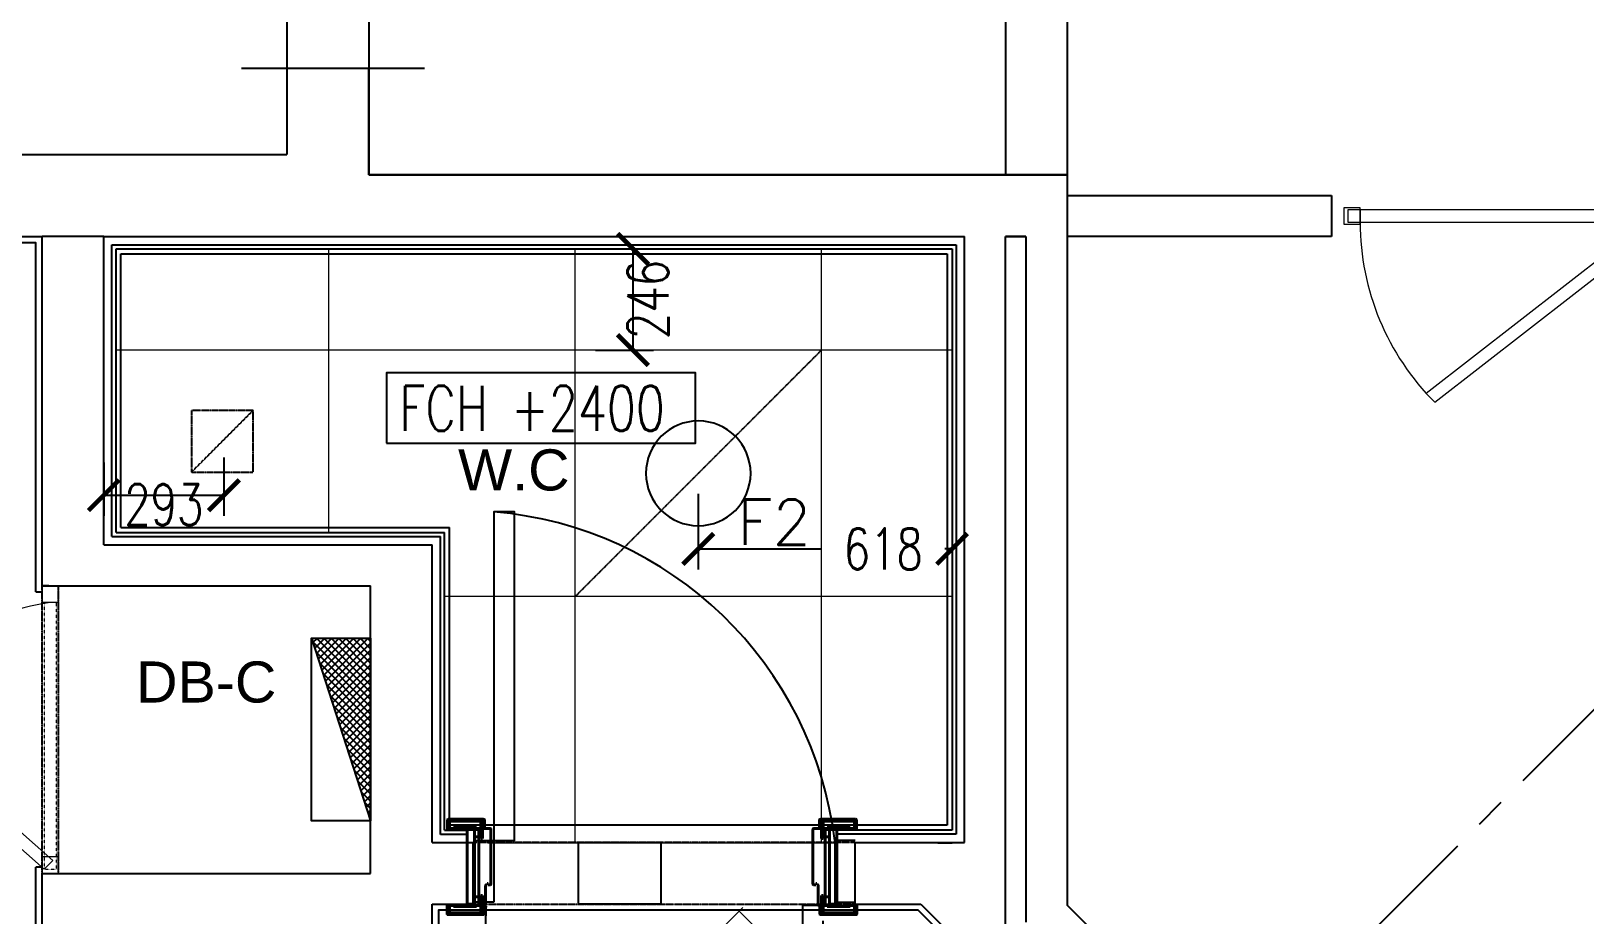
# Model space of a CAD drawing. Header units: millimetres. Extents: x 186805 to 449048, y 2167 to 51540.
# Drawn here: x 428805 to 432589, y 18431 to 20583 of the extents above; entities that cross this region are included whole.
import ezdxf
from ezdxf.enums import TextEntityAlignment as Align

# ---------------------------------------------------------------- set-up
doc = ezdxf.new("R2010")
doc.units = ezdxf.units.MM
for name, pattern in [('BA$0$DASHED', [0.75, 0.5, -0.25]), ('BC$0$DASHED', [0.75, 0.5, -0.25]), ('BC$0$XR-BAS2-BLOCK-B$1$CENTER', [2, 1.25, -0.25, 0.25, -0.25]), ('CENTER', [2, 1.25, -0.25, 0.25, -0.25]), ('DASHED', [0.75, 0.5, -0.25]), ('HIDDEN2', [0.1875, 0.125, -0.0625]), ('TYPICAL.FLR HVAC DUCTING_xref(NID-R5-MO)$0$TYPICAL FLR.-HVAC_xref$0$HIDDEN', [0.375, 0.25, -0.125])]:
    doc.linetypes.add(name, pattern=pattern)
doc.layers.get('0').update_dxf_attribs({"linetype": 'CONTINUOUS'})
doc.layers.get('Defpoints').update_dxf_attribs({"linetype": 'CONTINUOUS'})
for name, color, linetype, lineweight in [('0-60x60-C', 3, 'CONTINUOUS', 13), ('1', 130, 'CONTINUOUS', 40), ('A-Door shower', 3, 'CONTINUOUS', 9), ('BA$0$0-door shower', 4, 'CONTINUOUS', 5), ('wall', 4, 'CONTINUOUS', 25)]:
    doc.layers.add(name, color=color, linetype=linetype, lineweight=lineweight)
for name, color, linetype in [('0TG-grid', 9, 'CENTER'), ('0TG-text', 4, 'CONTINUOUS'), ('A-ABOVE DOOR', 1, 'HIDDEN2'), ('a-door', 4, 'CONTINUOUS'), ('a-hatch shaft', 7, 'CONTINUOUS'), ('a-wall', 140, 'CONTINUOUS'), ('BC-TILES', 2, 'CONTINUOUS'), ('Carcass', 77, 'DASHED'), ('dimension', 7, 'CONTINUOUS'), ('DOOR', 3, 'CONTINUOUS'), ('E-ARMATUR', 2, 'CONTINUOUS'), ('E-POWER', 5, 'CONTINUOUS'), ('MEP', 16, 'CONTINUOUS'), ('SHADOW LINE', 151, 'CONTINUOUS'), ('TEXT', 3, 'CONTINUOUS')]:
    doc.layers.add(name, color=color, linetype=linetype)
doc.layers.add('D-ACC-150MM THICK', color=97, linetype='CONTINUOUS', true_color=0x309d2a)
doc.styles.add('BW.B$0$SAS', font='sanss___.ttf')
doc.styles.add('ROMANS_075', font='romans.shx', dxfattribs={"width": 0.75})
doc.dimstyles.new('ARCH_1-50B$0', dxfattribs={"dimscale": 1000, "dimtxt": 0.11, "dimasz": 0.075, "dimexe": 0.05, "dimexo": 0.05, "dimgap": 0.055, "dimtad": 0, "dimdec": 0, "dimrnd": 1, "dimzin": 12, "dimdsep": 46, "dimtxsty": 'ROMANS_075', "dimblk1": 'ARCHTICK', "dimblk2": 'ARCHTICK', "dimsah": 1, "dimcen": 0.07, "dimclrd": 9, "dimclre": 9, "dimadec": 0, "dimazin": 0, "dimtfac": 1, "dimtdec": 0, "dimtofl": 0, "dimtmove": 0, "dimatfit": 3, "dimldrblk": 'ARCHTICK', "dimfxl": 0.05, "dimtolj": 1, "dimtzin": 12, "dimarcsym": 0})

# ---------------------------------------------------------------- blocks, each defined once
blk = doc.blocks.new('A$C7C4A1575')
at = {"layer": 'A-ABOVE DOOR', "color": 8}
for p, q in [((19140.84160731011, 33074.9982379475), (18210.84160731011, 33074.99823794802)), ((20150.84160731011, 32999.99823794302), (20150.84160730965, 32299.99823794296)), ((20190.84160731011, 32999.99823794302), (20190.84160731011, 32299.99823794296)), ((20190.84160731011, 32999.99823794302), (20190.84160730965, 32299.9982379429)), ((18210.84160731011, 32924.99823794767), (19140.84160730988, 32924.99823794791))]:
    blk.add_line(p, q, dxfattribs=at)
at = {"layer": 'a-door', "color": 8}
for points in [[(18210.84160730778, 32919.99823794744), (18260.84160730778, 32919.99823794732), (18260.84160730778, 33069.99823794721), (18210.84160730732, 33069.99823794767)], [(19140.84160730778, 32919.99823794767), (19040.84160730732, 32919.99823794732), (19040.84160730755, 32119.99823794756), (19090.84160730755, 32119.99823794779), (19090.84160730825, 33069.99823794779)], [(19090.84160730825, 33069.99823794779), (19140.84160730825, 33069.99823794709)]]:
    blk.add_lwpolyline(points, dxfattribs=at)
blk.add_arc((19166.96248422633, 33029.53614774617), 912.7176985629419, 186.8928478280537, 265.2159611752248, dxfattribs=at)
at = {"layer": 'A-Door shower', "color": 8}
for points in [[(16820.72873618477, 31832.19082714789), (16799.51553274924, 31853.40403058336), (16235.10932841478, 31414.99782624809), (16256.32253185031, 31393.78462281256)], [(16981.10932841362, 31384.99782624774), (16981.10932841338, 31414.99782624768), (16235.10932841478, 31414.99782624809), (16235.10932841501, 31384.99782624803)], [(17011.10932841199, 31384.99782624745), (17011.10932841199, 31414.99782624751), (16265.10932841338, 31414.99782624722), (16265.10932841362, 31384.99782624762)], [(17021.10932841338, 31379.99782624792), (17021.10932841338, 31419.99782624792), (16981.10932841338, 31419.99782624792), (16981.10932841338, 31379.99782624792)]]:
    blk.add_lwpolyline(points, close=True, dxfattribs=at)
blk.add_arc((16361.10932841315, 31414.99782624832), 620.1814250684162, 358.6140821488114, 43.61408214651181, dxfattribs=at)
at = {"layer": 'a-wall', "color": 8}
for p, q in [((16195.68829360651, 34577.13206698702), (17695.1092653973, 33077.71109519588)), ((18051.37551323744, 33074.99823794837), (16761.37371855509, 34365.00003263101)), ((20190.84160731011, 33454.99823794342), (20190.84160731011, 32999.99823794302)), ((19240.84160731011, 33149.99823794529), (19240.84160730988, 33074.99823794535)), ((17795.10926539987, 31449.99823794278), (17795.10926539521, 33119.1324514343)), ((17845.10926539614, 33139.84312955817), (17845.10926539544, 31449.9982379429)), ((17695.10926539707, 31449.99823795093), (17695.1092653973, 33077.71109519588)), ((18210.84160731011, 33074.99823794802), (18051.37551323744, 33074.99823794837)), ((18210.84160731011, 33074.99823794802), (18210.84160731011, 32924.9982379482)), ((19240.84160730988, 33074.99823794535), (19140.84160731034, 33074.99823794593)), ((19140.84160731011, 33074.9982379475), (19140.84160731011, 32924.99823794744)), ((19390.84160730988, 32999.99823794517), (19390.84160730988, 32299.99823794517)), ((20190.84160731011, 32999.99823794302), (19390.84160730988, 32999.99823794517)), ((17945.10926539661, 32924.99823794849), (17945.10926539637, 31449.99823794866)), ((18210.84160731011, 32924.9982379482), (17945.10926539661, 32924.99823794849)), ((19240.84160730988, 32924.99823794552), (19140.84160731011, 32924.99823794581)), ((19240.84160730988, 32924.99823794552), (19240.84160731011, 32199.99823794535)), ((20190.84160731011, 32299.99823794296), (19390.84160730988, 32299.99823794517)), ((20190.84160731011, 32299.99823794296), (20190.84160730988, 31449.99823794348)), ((20040.84160730988, 32199.99823794331), (19240.84160731011, 32199.99823794535)), ((20040.84160730988, 32199.99823794331), (20040.84160730988, 31449.99823794337)), ((17051.10926541221, 31349.99823793784), (17051.10926539754, 31449.99823794511)), ((17051.10926539754, 31449.99823794511), (17695.10926539684, 31449.99823795058)), ((17845.10926539544, 31449.9982379429), (17795.10926539987, 31449.99823794278)), ((20040.84160730988, 31449.99823794337), (17945.10926539637, 31449.99823794866)), ((20412.60926539684, 31449.99823794337), (20190.84160730988, 31449.99823794348)), ((17695.10926539707, 31349.99823793603), (17051.10926541221, 31349.99823793784)), ((17695.10926539707, 30399.99823794313), (17695.10926539707, 31349.99823793603)), ((17844.14131573658, 31299.9982379489), (17844.14131573658, 30399.99823794395)), ((19395.10926539707, 31299.99823794494), (17844.14131573658, 31299.9982379489)), ((19395.10926539707, 30399.99823794325), (19395.10926539707, 31299.99823794494)), ((20412.60926539707, 31249.99823794348), (19595.10926539684, 31249.99823794325)), ((19595.10926539661, 29889.99823794342), (19595.10926539684, 31249.99823794325))]:
    blk.add_line(p, q, dxfattribs=at)
blk = doc.blocks.new('A$C32DD6ECA')
at = {"layer": '0-60x60-C', "color": 16, "xscale": 0.0418312498368323, "yscale": 0.0418312498368323, "zscale": 0.0418312498368323, "rotation": 180}
blk.add_blockref('A$C7C4A1575', (4397.082428284921, 2202.635936537234), dxfattribs=at)
blk = doc.blocks.new('_ArchTick')
at = {"color": 0, "linetype": 'ByBlock', "const_width": 0.15}
blk.add_lwpolyline([(-0.5, -0.5), (0.5, 0.5)], dxfattribs=at)
blk = doc.blocks.new('*D140')
at = {"layer": 'Defpoints', "color": 0, "transparency": 16777216}
for p in [(-571499.7485076353, -202844.0910536112), (-571358.7477801434, -202844.0910536112), (-571499.7485076353, -203090.3573014632)]:
    blk.add_point(p, dxfattribs=at)
at = {"layer": 'dimension', "color": 9, "lineweight": -2, "transparency": 16777216}
for p, q in [((-571449.7485076353, -202844.0910536112), (-571308.7477801434, -202844.0910536112)), ((-571358.7477801434, -203090.3573014632), (-571358.7477801434, -202844.0910536112)), ((-571449.7485076353, -203090.3573014632), (-571308.7477801434, -203090.3573014632))]:
    blk.add_line(p, q, dxfattribs=at)
at = {"layer": 'dimension', "color": 9, "lineweight": -2, "transparency": 16777216, "xscale": 75, "yscale": 75, "zscale": 75}
for p, rotation in [((-571358.7477801434, -202844.0910536112), 90), ((-571358.7477801434, -203090.3573014632), 270)]:
    blk.add_blockref('_ArchTick', p, dxfattribs=dict(at, rotation=rotation))
at = {"layer": 'dimension', "color": 0, "transparency": 16777216, "insert": (-571322.391177297, -202967.2241775372), "char_height": 100, "attachment_point": 5, "rotation": 90, "style": 'ROMANS_075'}
blk.add_mtext('\\A1;246', dxfattribs=at)
blk = doc.blocks.new('*D161')
at = {"layer": 'Defpoints', "color": 0, "transparency": 16777216}
for p in [(-571199.7485076351, -203390.357301463), (-570581.8823365023, -203478.2474199795), (-570581.8823365023, -203574.2474199795)]:
    blk.add_point(p, dxfattribs=at)
at = {"layer": 'dimension', "color": 9, "lineweight": -2, "transparency": 16777216}
for p, q in [((-571199.7485076351, -203440.357301463), (-571199.7485076351, -203624.2474199795)), ((-570581.8823365023, -203528.2474199795), (-570581.8823365023, -203624.2474199795)), ((-571199.7485076351, -203574.2474199795), (-570898.9744865466, -203574.2474199795)), ((-570581.8823365023, -203574.2474199795), (-570599.6887722609, -203574.2474199795))]:
    blk.add_line(p, q, dxfattribs=at)
at = {"layer": 'dimension', "color": 9, "lineweight": -2, "transparency": 16777216, "xscale": 75, "yscale": 75, "zscale": 75, "rotation": 180}
blk.add_blockref('_ArchTick', (-571199.7485076351, -203574.2474199795), dxfattribs=at)
at = {"layer": 'dimension', "color": 9, "lineweight": -2, "transparency": 16777216, "xscale": 75, "yscale": 75, "zscale": 75}
blk.add_blockref('_ArchTick', (-570581.8823365023, -203574.2474199795), dxfattribs=at)
at = {"layer": 'dimension', "color": 0, "transparency": 16777216, "insert": (-570749.3316294038, -203574.2474199795), "char_height": 100, "attachment_point": 5, "style": 'ROMANS_075'}
blk.add_mtext('\\A1;618', dxfattribs=at)
blk = doc.blocks.new('f44')
at = {"layer": 'E-ARMATUR', "color": 16}
blk.add_circle((0, 0), 127.5, dxfattribs=at)
blk = doc.blocks.new('PANO')
at = {"layer": 'E-POWER'}
h = blk.add_hatch(dxfattribs=at)
h.set_pattern_fill('ANSI37', color=256, scale=100, angle=90.00000000000668, style=0)
h.set_pattern_definition([(315.0000000000067, (172775.66225423, 383044.5587587694), (8.838834764830812, 8.838834764832871), []), (45.00000000000662, (172775.66225423, 383044.5587587694), (-8.838834764832871, 8.838834764830812), [])])
h.paths.add_polyline_path([(222.5, -143.9999999996217), (222.499999999709, -73.30916626661201), (4.045687424426433, -73.30916626672843)])
h.paths.add_polyline_path([(222.499999999709, -73.3091662664956), (222.4999999994761, -2.91038e-11), (-222.4999999949941, -2.91038e-11), (4.045687424018979, -73.30916626667022)])
blk.add_line((222.5, -143.9999999996217), (-222.5000000004075, 1.717126e-09), dxfattribs=at)
blk.add_lwpolyline([(-222.5000000003492, -2.91038e-11), (-222.5, -143.9999999996799), (222.5, -143.9999999996217), (222.4999999994761, 2.91038e-11)], close=True, dxfattribs=at)
blk = doc.blocks.new('*D118')
at = {"layer": 'Defpoints', "color": 0, "transparency": 16777216}
for p in [(-572647.6146785979, -203314.091053613), (-572354.9315931195, -203301.5910536126), (-572354.9315931195, -203443.6328227139)]:
    blk.add_point(p, dxfattribs=at)
at = {"layer": 'dimension', "color": 9, "lineweight": -2, "transparency": 16777216}
for p, q in [((-572647.6146785979, -203364.091053613), (-572647.6146785979, -203493.6328227139)), ((-572354.9315931195, -203351.5910536126), (-572354.9315931195, -203493.6328227139)), ((-572647.6146785979, -203443.6328227139), (-572354.9315931195, -203443.6328227139))]:
    blk.add_line(p, q, dxfattribs=at)
at = {"layer": 'dimension', "color": 9, "lineweight": -2, "transparency": 16777216, "xscale": 75, "yscale": 75, "zscale": 75, "rotation": 180}
blk.add_blockref('_ArchTick', (-572647.6146785979, -203443.6328227139), dxfattribs=at)
at = {"layer": 'dimension', "color": 9, "lineweight": -2, "transparency": 16777216, "xscale": 75, "yscale": 75, "zscale": 75}
blk.add_blockref('_ArchTick', (-572354.9315931195, -203443.6328227139), dxfattribs=at)
at = {"layer": 'dimension', "color": 0, "transparency": 16777216, "insert": (-572501.2731358589, -203466.4126618338), "char_height": 100, "attachment_point": 5, "style": 'ROMANS_075'}
blk.add_mtext('\\A1;293', dxfattribs=at)
blk = doc.blocks.new('A$C35C014DB')
at = {"color": 9}
for p, q in [((8907.84115076426, 16332.94878259819), (8922.841150952387, 16332.94878259819)), ((8922.841150952503, 15662.94878260532), (8907.841150765656, 15662.94878259793))]:
    blk.add_line(p, q, dxfattribs=at)
for points in [[(8907.84115076519, 16332.94878259819), (8907.841150762397, 17182.94878259802), (7333.573492682423, 17182.94878259741)], [(7749.050764830201, 8512.948782597552), (8983.573492682423, 7278.42605474501), (8983.573492682888, 3762.948782597756), (11357.03917679505, 3762.948782598018), (15053.45694365713, 7459.366549459839), (14222.60647576291, 8290.21701735459), (14434.73851011868, 8502.349051710364), (13326.52618498437, 9610.561376843922), (13114.39415062859, 9398.429342488149), (12772.51719232591, 9740.306300791592), (12984.64922668121, 9952.438335146495), (12157.33429269435, 10779.75326913546), (11945.20225833764, 10567.6212347791), (11605.79100336821, 10907.03248974896), (11817.92303772352, 11119.16452410465), (9594.592592896777, 13342.49496893209), (9382.460558541468, 13130.36293457582), (8907.841150769847, 13604.98234234747), (8907.841150765656, 15662.94878259793)]]:
    blk.add_lwpolyline(points, dxfattribs=at)
blk.add_lwpolyline([(10619.89742561744, 12571.74857743847), (12331.09583608888, 14282.94698791008), (11056.09404140606, 15557.94878259316), (9887.841150769847, 15557.94878259677), (9887.841150769382, 15482.94878259566), (9087.841150769847, 15482.94878259764), (9087.841150769382, 14103.80485228668), (9241.03920230351, 13950.60680075255), (9382.460558541003, 14092.02815699001), (9863.293169748387, 13611.19554578277), (9721.871813509963, 13469.77418954563)], close=True, dxfattribs=at)
at = {"layer": '0-60x60-C', "color": 1}
for p, q in [((9620.707321730326, 16477.94878259726), (9620.707321730326, 17167.94878259706)), ((10220.70732173079, 15721.68253474511), (10220.70732173033, 17167.94878259709)), ((10820.70732173079, 15721.68253474514), (10820.70732173033, 17167.94878259712)), ((11138.57349268615, 16921.68253474511), (9102.841150775435, 16921.68253474514)), ((11138.57349268568, 16321.68253474511), (9902.841150585446, 16321.68253474511)), ((10857.84115077823, 15721.68253474511), (10007.8411507787, 15721.68253474511)), ((11103.57349268522, 15721.68253474511), (11138.57349268568, 15721.68253474511)), ((10629.17808197753, 15565.0198504063), (9136.387398688006, 14072.22916711657)), ((10617.68783706881, 15557.9487825945), (12111.89273392118, 14063.7438857423))]:
    blk.add_line(p, q, dxfattribs=at)
at = {"layer": '0TG-grid', "linetype": 'BC$0$XR-BAS2-BLOCK-B$1$CENTER', "ltscale": 300}
blk.add_line((4468.068429300445, 7812.919940052408), (13602.57008618117, 16947.42159693351), dxfattribs=at)
at = {"layer": '1', "color": 8}
for p, q in [((9997.841150957975, 15779.57726445649), (9911.841150957975, 15779.57726446027)), ((10817.84115095099, 15779.57726445649), (10903.84115095099, 15779.57726446027)), ((9909.841150957975, 15777.57726446045), (9909.841150957043, 15754.57726446045)), ((9909.841150957043, 15754.57726446045), (9985.841150957043, 15754.57726445701)), ((9914.841150957507, 15773.07731022925), (9914.841150957043, 15757.07731022925)), ((9914.841150957043, 15757.07731022925), (9924.841150957043, 15757.07731022878)), ((9990.841150957975, 15775.07731022593), (9916.841150957975, 15775.07731022925)), ((9924.841150957043, 15757.07731022878), (9924.841150957043, 15760.0773102289)), ((9924.841150957043, 15760.0773102289), (9980.841150957043, 15760.07731022634)), ((9957.841150957043, 15754.57726445835), (9975.841150957043, 15754.57726445759)), ((9957.841150950058, 15572.57726445835), (9957.841150957043, 15754.57726445835)), ((9975.841150957043, 15754.57726445759), (9975.841150950524, 15572.57726445753)), ((9980.841150957043, 15760.07731022634), (9980.841150957043, 15757.07731022634)), ((9980.841150957043, 15757.07731022634), (9990.841150957043, 15757.07731022587)), ((9990.841150957043, 15757.07726445684), (9985.841150957043, 15757.07726445713)), ((9985.841150957043, 15757.07726445713), (9985.841150955646, 15722.07723875181)), ((9990.841150957043, 15757.07731022587), (9990.841150957975, 15775.07731022593)), ((9992.841150957975, 15775.07731022575), (9990.841150957975, 15775.07731022593)), ((9990.841150957975, 15775.07731022593), (9990.841150956112, 15735.07731022587)), ((9990.841150956112, 15733.07726445678), (9990.841150957043, 15757.07726445684)), ((9994.841150956112, 15735.07731022575), (9994.841150957975, 15773.07731022575)), ((10013.84115095704, 15757.07726445579), (9994.841150957043, 15757.07726445672)), ((9994.841150957043, 15757.07726445672), (9994.841150956112, 15733.0772644566)), ((9999.841150957043, 15757.07726445649), (9999.841150957975, 15777.57726445649)), ((10015.84115095239, 15622.07721868664), (10015.84115095704, 15755.07726445573)), ((10799.84115095658, 15622.07721868664), (10799.84115095192, 15755.07726445573)), ((10801.84115095192, 15757.07726445579), (10820.84115095192, 15757.07726445672)), ((10815.84115095192, 15757.07726445649), (10815.84115095099, 15777.57726445649)), ((10820.84115095285, 15735.07731022575), (10820.84115095146, 15773.07731022575)), ((10820.84115095192, 15757.07726445672), (10820.84115095332, 15733.0772644566)), ((10822.84115095099, 15775.07731022575), (10824.84115095099, 15775.07731022593)), ((10824.84115095192, 15757.07731022587), (10824.84115095099, 15775.07731022593)), ((10824.84115095099, 15775.07731022593), (10898.84115095099, 15775.07731022925)), ((10824.84115095099, 15775.07731022593), (10824.84115095285, 15735.07731022587)), ((10834.84115095192, 15757.07731022634), (10824.84115095192, 15757.07731022587)), ((10824.84115095332, 15733.07726445678), (10824.84115095192, 15757.07726445684)), ((10824.84115095192, 15757.07726445684), (10829.84115095192, 15757.07726445713)), ((10829.84115095192, 15757.07726445713), (10829.84115095378, 15722.07723875181)), ((10905.84115095192, 15754.57726446045), (10829.84115095239, 15754.57726445701)), ((10890.84115095192, 15760.0773102289), (10834.84115095192, 15760.07731022634)), ((10834.84115095192, 15760.07731022634), (10834.84115095192, 15757.07731022634)), ((10857.84115095192, 15754.57726445835), (10839.84115095192, 15754.57726445759)), ((10839.84115095192, 15754.57726445759), (10839.84115095891, 15572.57726445753)), ((10857.84115095891, 15572.57726445835), (10857.84115095192, 15754.57726445835)), ((10890.84115095192, 15757.07731022878), (10890.84115095192, 15760.0773102289)), ((10900.84115095192, 15757.07731022925), (10890.84115095192, 15757.07731022878)), ((10900.84115095146, 15773.07731022925), (10900.84115095192, 15757.07731022925)), ((10905.84115095099, 15777.57726446045), (10905.84115095192, 15754.57726446045)), ((9975.841150956112, 15736.57726445753), (9985.841150956112, 15736.57726445707)), ((9985.84115095099, 15590.57726445695), (9985.841150956112, 15736.57726445707)), ((9985.84115095518, 15717.07726445707), (9985.841150953784, 15650.07726445713)), ((9990.841150956112, 15735.07731022587), (9994.841150956112, 15735.07731022575)), ((9994.841150956112, 15733.0772644566), (9990.841150956112, 15733.07726445678)), ((10824.84115095285, 15735.07731022587), (10820.84115095285, 15735.07731022575)), ((10820.84115095332, 15733.0772644566), (10824.84115095332, 15733.07726445678)), ((10839.84115095285, 15736.57726445753), (10829.84115095285, 15736.57726445707)), ((10829.84115095798, 15590.57726445695), (10829.84115095285, 15736.57726445707)), ((10829.84115095378, 15717.07726445707), (10829.84115095518, 15650.07726445713)), ((9985.841150953784, 15645.07726445707), (9985.841150953784, 15650.07726445713)), ((9985.841150953784, 15645.07726445707), (9985.841150951923, 15610.07726445707)), ((10829.84115095565, 15645.07726445707), (10829.84115095518, 15650.07726445713)), ((10829.84115095565, 15645.07726445707), (10829.84115095704, 15610.07726445707)), ((9975.84115095099, 15590.57726445753), (9985.84115095099, 15590.57726445695)), ((9985.841150951923, 15605.07726445695), (9985.841150950058, 15570.07721868804)), ((9990.841150950058, 15570.0772186878), (9990.841150951455, 15594.07741868781)), ((9990.841150951455, 15594.07741868781), (9994.841150951455, 15594.07741868758)), ((9990.84115095099, 15592.0772186878), (9994.84115095099, 15592.07721868763)), ((9990.841150949593, 15552.0772186878), (9990.84115095099, 15592.0772186878)), ((9994.841150951455, 15594.07741868758), (9994.841150950058, 15570.07721868757)), ((9994.84115095099, 15592.07721868763), (9994.841150949593, 15554.07721868757)), ((10002.84115095006, 15572.07721868728), (10002.84115095239, 15618.07721868728)), ((10004.84115095239, 15620.07721868716), (10006.62933054275, 15620.07721868699)), ((10006.62933054275, 15621.07721868705), (10006.62933054275, 15623.07721868705)), ((10008.72933054285, 15623.07721868699), (10006.62933054275, 15623.07721868705)), ((10006.62933054275, 15620.07721868699), (10006.62933054275, 15621.07721868705)), ((10008.72933054285, 15622.07721868693), (10008.72933054285, 15623.07721868699)), ((10008.72933054238, 15620.07721868693), (10008.72933054285, 15622.07721868693)), ((10008.72933054238, 15620.07721868693), (10013.84115095239, 15620.07721868664)), ((10806.95297136658, 15620.07721868693), (10801.84115095658, 15620.07721868664)), ((10806.95297136658, 15622.07721868693), (10806.95297136658, 15623.07721868699)), ((10806.95297136658, 15623.07721868699), (10809.05297136668, 15623.07721868705)), ((10806.95297136658, 15620.07721868693), (10806.95297136658, 15622.07721868693)), ((10809.05297136668, 15621.07721868705), (10809.05297136668, 15623.07721868705)), ((10809.05297136668, 15620.07721868699), (10809.05297136668, 15621.07721868705)), ((10810.84115095658, 15620.07721868716), (10809.05297136668, 15620.07721868699)), ((10812.84115095891, 15572.07721868728), (10812.84115095658, 15618.07721868728)), ((10824.84115095798, 15594.07741868781), (10820.84115095798, 15594.07741868758)), ((10820.84115095798, 15594.07741868758), (10820.84115095891, 15570.07721868757)), ((10824.84115095798, 15592.0772186878), (10820.84115095798, 15592.07721868763)), ((10820.84115095798, 15592.07721868763), (10820.84115095984, 15554.07721868757)), ((10824.84115095891, 15570.0772186878), (10824.84115095798, 15594.07741868781)), ((10824.84115095984, 15552.0772186878), (10824.84115095798, 15592.0772186878)), ((10829.84115095751, 15605.07726445695), (10829.84115095891, 15570.07721868804)), ((10839.84115095798, 15590.57726445753), (10829.84115095798, 15590.57726445695)), ((9908.841150949129, 15549.5772644605), (9908.841150950058, 15572.57726446056)), ((9914.841150949593, 15554.07721869118), (9914.841150950058, 15570.07721869124)), ((9914.841150950058, 15570.07721869124), (9924.841150950058, 15570.07721869071)), ((9990.841150949593, 15552.0772186878), (9916.841150949129, 15552.07721869112)), ((9924.841150950058, 15570.07721869071), (9924.841150950058, 15567.07721869077)), ((9924.841150950058, 15567.07721869077), (9980.841150950058, 15567.07721868821)), ((9975.841150950524, 15572.57726445753), (9957.841150950058, 15572.57726445835)), ((9980.841150950058, 15567.07721868821), (9980.841150950058, 15570.07721868821)), ((9980.841150950058, 15570.07721868821), (9990.841150950058, 15570.0772186878)), ((9985.841150950058, 15570.07721868804), (9990.841150950058, 15570.0772186878)), ((9990.841150950058, 15570.0772186878), (9990.841150949593, 15552.0772186878)), ((9992.841150949129, 15552.07721868769), (9990.841150949593, 15552.0772186878)), ((9994.841150950058, 15570.07721868757), (10000.84115095006, 15570.07721868734)), ((9998.841150950058, 15570.07726445655), (9998.841150949129, 15549.5772644566)), ((10820.84115095891, 15570.07721868757), (10814.84115095891, 15570.07721868734)), ((10816.84115095891, 15570.07726445655), (10816.84115095984, 15549.5772644566)), ((10822.84115095984, 15552.07721868769), (10824.84115095984, 15552.0772186878)), ((10829.84115095891, 15570.07721868804), (10824.84115095891, 15570.0772186878)), ((10834.84115095891, 15570.07721868821), (10824.84115095891, 15570.0772186878)), ((10824.84115095891, 15570.0772186878), (10824.84115095984, 15552.0772186878)), ((10824.84115095984, 15552.0772186878), (10898.84115095984, 15552.07721869112)), ((10834.84115095891, 15567.07721868821), (10834.84115095891, 15570.07721868821)), ((10890.84115095891, 15567.07721869077), (10834.84115095891, 15567.07721868821)), ((10839.84115095891, 15572.57726445753), (10857.84115095891, 15572.57726445835)), ((10890.84115095891, 15570.07721869071), (10890.84115095891, 15567.07721869077)), ((10900.84115095891, 15570.07721869124), (10890.84115095891, 15570.07721869071)), ((10900.84115095984, 15554.07721869118), (10900.84115095891, 15570.07721869124)), ((10906.84115095984, 15549.5772644605), (10906.84115095891, 15572.57726446056)), ((9996.841150949129, 15547.57726445672), (9910.841150949129, 15547.57726446033)), ((10818.84115095984, 15547.57726445672), (10904.84115095984, 15547.57726446033))]:
    blk.add_line(p, q, dxfattribs=at)
for centre, radius, start, end in [((9911.841150957975, 15777.57726446047), 2, 90, 179.9999999966649), ((9997.841150957975, 15777.57726445663), 2, 359.9999999966649, 90), ((10817.84115095099, 15777.57726445663), 2, 90, 180.0000000033351), ((10903.84115095099, 15777.57726446047), 2, 3.3350533e-09, 90), ((9916.841150957975, 15773.07731022922), 2, 90, 179.9999999966649), ((9992.841150957975, 15773.07731022587), 1.999999999767169, 359.9999999966649, 90), ((10013.84115095704, 15755.07726445582), 2, 359.9999999966649, 90), ((10801.84115095239, 15755.07726445582), 2, 90, 180.0000000033351), ((10822.84115095099, 15773.07731022587), 1.999999999767169, 90, 180.0000000033351), ((10898.84115095146, 15773.07731022922), 2, 3.3350533e-09, 90), ((10004.84115095239, 15618.07721868725), 2, 90, 179.9999999966649), ((10013.84115095239, 15622.07721868684), 2, 270, 359.9999999966649), ((10801.84115095658, 15622.07721868684), 2, 180.0000000033351, 270), ((10810.84115095704, 15618.07721868725), 2, 3.3350533e-09, 90), ((9916.841150949593, 15554.07721869121), 2, 179.9999999966649, 270), ((9992.841150949129, 15554.07721868775), 2.000000000232831, 270, 359.9999999933299), ((10000.84115095052, 15572.07721868737), 2, 270, 359.9999999966649), ((10814.84115095891, 15572.07721868737), 2, 180.0000000033351, 270), ((10822.84115095984, 15554.07721868775), 2.000000000232831, 180.0000000066701, 270), ((10898.84115095984, 15554.07721869121), 2, 270, 3.3350533e-09), ((9910.841150949129, 15549.57726446042), 2, 179.9999999966649, 270), ((9996.841150949129, 15549.57726445663), 2, 270, 359.9999999966649), ((10818.84115095984, 15549.57726445663), 2, 180.0000000033351, 270), ((10904.84115095984, 15549.57726446042), 2, 270, 3.3350533e-09)]:
    blk.add_arc(centre, radius, start, end, dxfattribs=at)
at = {"layer": 'A-ABOVE DOOR'}
for p, q in [((8922.841150769382, 15647.94878259802), (8922.841150769382, 16347.94878259825)), ((8922.841150769382, 15647.94878259802), (8922.841150769847, 16347.9487825979)), ((8962.841150769382, 15647.94878259779), (8962.841150769847, 16347.94878259802)), ((10902.84115076938, 15722.94878259336), (9972.841150769382, 15722.94878259348)), ((9972.841150769382, 15572.94878259394), (10902.84115076938, 15572.94878259313))]:
    blk.add_line(p, q, dxfattribs=at)
at = {"layer": 'a-door', "lineweight": -3}
for p, q in [((8939.06711212208, 16347.94878277488), (8922.841150583583, 16347.94878277488)), ((8922.841150583583, 15983.57516511597), (8922.841150583583, 15996.55593434666))]:
    blk.add_line(p, q, dxfattribs=at)
at = {"layer": 'a-hatch shaft', "color": 140}
for p, q in [((9718.573492865427, 17347.94878296193), (9718.573492865427, 17608.28959299665)), ((11418.57349268242, 17347.94878296179), (9718.573492865427, 17347.94878296193))]:
    blk.add_line(p, q, dxfattribs=at)
at = {"layer": 'BA$0$0-door shower'}
for points in [[(8962.841150952387, 16347.94878242019), (8922.841150952387, 16347.94878242017), (8922.841150952387, 16307.94878242019), (8962.841150952387, 16307.94878242019)], [(8962.841150952387, 16347.94878242019), (8922.841150952387, 16347.94878242017), (8922.841150952387, 16307.94878242019), (8962.841150952387, 16307.94878242019)], [(8510.648150052759, 16066.94319019289), (8489.434946616995, 16045.72998675722), (8927.841150951921, 15657.94878242145), (8949.054354387685, 15679.16198585695)], [(8962.841150952387, 15687.94878241993), (8922.841150952387, 15687.94878241996), (8922.841150952387, 15647.94878241993), (8962.841150952387, 15647.94878241993)], [(8962.841150952852, 15687.94878241993), (8922.841150952852, 15687.94878241996), (8922.841150952387, 15647.94878241993), (8962.841150952387, 15647.94878241993)]]:
    blk.add_lwpolyline(points, close=True, dxfattribs=at)
at = {"layer": 'BA$0$0-door shower', "linetype": 'BA$0$DASHED', "ltscale": 0.1}
blk.add_lwpolyline([(8957.841150952387, 16307.32378242005), (8927.841150952387, 16307.32378241999), (8927.841150951921, 15657.94878242145), (8957.841150951921, 15657.9487824215)], close=True, dxfattribs=at)
at = {"layer": 'BA$0$0-door shower'}
blk.add_arc((9048.058667796082, 15605.60150854508), 709.5666815079967, 98.5275056269326, 140.5632645863171, dxfattribs=at)
at = {"layer": 'BC-TILES', "color": 71}
for p, q in [((9092.841150952852, 16467.94878241958), (9092.841150952852, 17177.94878241964)), ((9092.841150952852, 17177.94878241964), (11148.57349286357, 17177.94878241982)), ((11148.57349286357, 17177.94878241982), (11148.5734928631, 15742.94878242054)), ((9092.841150952852, 16467.94878241955), (9892.841150585446, 16467.9487824195)), ((9892.841150585446, 15742.89215193433), (9892.841150585446, 16467.9487824195)), ((9958.9793623382, 15742.7048799808), (9892.841150585446, 15742.89215193433)), ((11148.5734928631, 15742.94878242054), (10857.84115095518, 15742.94878242046))]:
    blk.add_line(p, q, dxfattribs=at)
at = {"layer": 'BC-TILES'}
for p, q in [((9102.841150952852, 16477.94878241958), (9102.841150952852, 17167.94878241958)), ((9102.841150952852, 17167.94878241958), (11138.57349286357, 17167.94878241982)), ((11138.57349286357, 17167.94878241982), (11138.5734928631, 15752.94878242054)), ((9102.841150952852, 16477.94878241958), (9902.841150585446, 16477.9487824195)), ((9902.841150585446, 15752.94878241976), (9902.841150585446, 16477.9487824195)), ((11138.5734928631, 15752.94878242054), (10857.84115095518, 15752.94878242046))]:
    blk.add_line(p, q, dxfattribs=at)
at = {"layer": 'Carcass', "color": 2}
blk.add_line((10820.70732173033, 16921.68253474511), (10220.70732173079, 16321.68253474511), dxfattribs=at)
at = {"layer": 'D-ACC-150MM THICK'}
blk.add_line((9072.841150769382, 17197.94878259755), (8922.841150769382, 17197.94878259802), dxfattribs=at)
at = {"layer": 'dimension'}
blk.add_line((9902.841150585446, 15752.94878241976), (9957.841150957043, 15752.94878241766), dxfattribs=at)
at = {"layer": 'DOOR', "color": 8, "linetype": 'BC$0$DASHED', "ltscale": 150}
for p, q in [((10774.21615041699, 15570.07712715006), (10774.21615041629, 14670.07712715006)), ((10815.84115041699, 15570.07712715006), (10774.21615041699, 15570.07712715006)), ((10824.84115041629, 14670.07712715006), (10824.84115041699, 15570.07712715006))]:
    blk.add_line(p, q, dxfattribs=at)
blk.add_arc((10859.51144792361, 15522.69425931145), 856.872955469911, 176.9640026850595, 264.2871723624046, dxfattribs=at)
at = {"layer": 'MEP', "linetype": 'TYPICAL.FLR HVAC DUCTING_xref(NID-R5-MO)$0$TYPICAL FLR.-HVAC_xref$0$HIDDEN', "ltscale": 0.5}
blk.add_line((9286.774236341356, 16624.81565858235), (9436.774236341356, 16774.81565858235), dxfattribs=at)
blk.add_lwpolyline([(9436.774236341356, 16774.81565858235), (9286.774236341356, 16774.81565858235), (9286.774236341356, 16624.81565858235), (9436.774236341356, 16624.81565858235)], close=True, dxfattribs=at)
at = {"layer": 'MEP'}
for points in [[(9999.692318418645, 15657.64733768799, 0, 0, 0), (9999.692318418645, 15731.48921205526, 0, 0, 0), (9975.619068818283, 15731.48921205526, 0, 0, 0), (10022.49469855207, 15783.37811049391, 0, 0, 0), (9999.692318418645, 15783.37811049391, 0, 0, 0), (9999.69234466867, 15846.05258403524, 42, 0, 0), (9999.692318418645, 15951.05258403518, 0, 0, 0)], [(10005.73242609657, 15249.74226775553, 0, 0, 0), (10005.73242609657, 15323.58414212274, 0, 0, 0), (9981.65917649644, 15323.58414212274, 0, 0, 0), (10028.53480623022, 15375.47304056157, 0, 0, 0), (10005.73242609657, 15375.47304056157, 0, 0, 0), (10005.73245234683, 15438.14751410266, 42, 0, 0), (10005.73242609657, 15543.14751410272, 0, 0, 0)]]:
    blk.add_lwpolyline(points, format="xyseb", dxfattribs=at)
blk.add_lwpolyline([(10429.03655473737, 15572.94878277273), (10229.03655473737, 15572.9487827725), (10229.03655473737, 15722.9487827725), (10429.03655473737, 15722.9487827725)], close=True, dxfattribs=at)
at = {"layer": 'SHADOW LINE'}
for p, q in [((9114.841150952852, 16489.94878241958), (9114.841150952852, 17155.94878241958)), ((9114.841150952852, 17155.94878241958), (11126.5734928631, 17155.94878241982)), ((11126.5734928631, 17155.94878241982), (11126.5734928631, 15764.94878242054)), ((9114.841150952852, 16489.94878241958), (9914.841150585446, 16489.94878241953)), ((9914.841150585446, 15764.94878244793), (9914.841150585446, 16489.94878241953)), ((11126.5734928631, 15764.94878242054), (9914.841150585446, 15764.94878244793))]:
    blk.add_line(p, q, dxfattribs=at)
at = {"layer": 'TEXT', "color": 4}
blk.add_lwpolyline([(9761.30167381477, 16694.88682157098), (10513.75583081611, 16694.88682157098), (10513.75583081611, 16866.66791191552), (9761.30167381477, 16866.66791191552)], close=True, dxfattribs=at)
at = {"layer": 'wall'}
for p, q in [((9407.979009648201, 17608.28959299665), (9854.080281327828, 17608.28959299665)), ((9518.573492682888, 17608.28959299665), (9518.573492682888, 17397.94878259779)), ((9718.573492682423, 17608.28959299665), (9718.573492682423, 17347.94878259627)), ((8701.073492682423, 17397.94878259779), (9518.573492682888, 17397.94878259779)), ((9718.573492682423, 17347.94878259627), (11418.57349268242, 17347.94878259266)), ((11418.57349268242, 17347.94878296179), (11418.57349268242, 15570.23592534522)), ((8701.073492682423, 17197.94878259755), (8922.841150769382, 17197.94878259802)), ((8922.841150769382, 16347.94878259825), (8922.841150769382, 17197.94878259802)), ((9072.841150769382, 17197.94878259755), (11168.57349268289, 17197.94878259243)), ((9072.841150769382, 16447.9487825979), (9072.841150769382, 17197.94878259755)), ((11168.57349268289, 15722.94878259255), (11168.57349268289, 17197.94878259243)), ((11268.57349268336, 15508.10389098316), (11268.57349268382, 17197.94878259837)), ((11318.5734926801, 17197.94878259825), (11268.57349268382, 17197.94878259828)), ((11318.5734926801, 17197.94878259825), (11318.57349268429, 15528.81456910679)), ((9072.841150769382, 16447.9487825979), (9872.841150769382, 16447.94878259557)), ((9872.841150769382, 15722.94878259592), (9872.841150769382, 16447.94878259557)), ((8922.841150769382, 16347.94878259825), (9722.841150769382, 16347.94878259627)), ((9722.841150769382, 15647.94878259616), (9722.841150769382, 16347.94878259627)), ((9872.841150769382, 15722.94878259592), (9972.841150769382, 15722.94878259499)), ((9972.841150769382, 15572.94878259394), (9972.841150768916, 15722.94878259383)), ((10902.84115076938, 15572.94878259313), (10902.84115076938, 15722.94878259313)), ((10902.84115076938, 15722.94878259313), (11168.57349268289, 15722.94878259255)), ((8922.841150769382, 15192.94878259802), (8922.841150769382, 15647.94878259802)), ((8922.841150769382, 15647.94878259802), (9722.841150769382, 15647.94878259616)), ((9872.841150769847, 15572.94878259569), (9972.841150768916, 15572.94878259534)), ((9872.841150769382, 15497.94878259569), (9872.841150769847, 15572.94878259569)), ((10902.84115076938, 15572.94878259313), (11062.30724484182, 15572.94878259313)), ((11062.30724484182, 15572.94878259313), (12352.30903952464, 14282.94698791008)), ((12917.99446447275, 14070.81495355442), (11418.57349268242, 15570.23592534522))]:
    blk.add_line(p, q, dxfattribs=at)
at = {"layer": 'E-POWER', "xscale": -1, "rotation": 270}
blk.add_blockref('PANO', (9722.841150583581, 15997.94878277279), dxfattribs=at)
at = {"layer": 'MEP', "xscale": -1, "rotation": 180}
blk.add_blockref('f44', (10520.70732173033, 16621.68253474511), dxfattribs=at)
at = {"layer": '0TG-text', "style": 'BW.B$0$SAS'}
blk.add_text('W.C', height=100, dxfattribs=at).set_placement((10071.37678989174, 16580.01350628928), align=Align.CENTER)
blk.add_text('DB-C', height=100, dxfattribs=at).set_placement((9151.702088569875, 16063.74238587148))
at = {"layer": 'TEXT', "color": 2, "linetype": 'Continuous', "style": 'ROMANS_075'}
blk.add_text('F2', height=110, dxfattribs=at).set_placement((10616.17364883178, 16447.83178227491))
at = {"layer": 'TEXT', "color": 2, "linetype": 'Continuous', "insert": (9792.542098208214, 16779.95082006601), "char_height": 110, "attachment_point": 4, "style": 'ROMANS_075'}
blk.add_mtext('FCH +2400', dxfattribs=at)
at = {"layer": 'dimension'}
for base, p1, p2, angle, picture, middle in [((10361.70804922201, 17167.94878259697), (10220.70732173033, 16921.68253474511), (10220.70732173033, 17167.94878259709), 270, '*D140', (10398.06465206842, 17044.81565867091)), ((9365.524236245896, 16568.40701349423), (9072.84115076752, 16697.94878259517), (9365.524236245896, 16710.44878259552), 180, '*D118', (9219.182693506475, 16545.62717437436))]:
    dim = blk.add_linear_dim(base=base, p1=p1, p2=p2, angle=angle, dimstyle='ARCH_1-50B$0', override={"dimtxt": 0.1, "dimtmove": 2}, dxfattribs=at)
    dim.commit()
    dim.dimension.update_dxf_attribs({"geometry": picture, "text_midpoint": middle, "dimtype": 128, "insert": (581720.4558293654, 220012.0398362081)})
dim = blk.add_linear_dim(base=(11138.5734928631, 16437.79241622865), p1=(10520.70732173033, 16621.68253474511), p2=(11138.5734928631, 16533.79241622865), dimstyle='ARCH_1-50B$0', override={"dimtxt": 0.1, "dimtmove": 2}, dxfattribs=at)
dim.commit()
dim.dimension.update_dxf_attribs({"geometry": '*D161', "text_midpoint": (10971.12419996166, 16437.79241622865), "dimtype": 128, "insert": (581720.4558293654, 220012.0398362081)})

msp = doc.modelspace()

# ---------------------------------------------------------------- block references
at = {"linetype": 'ByBlock'}
msp.add_blockref('A$C35C014DB', (419909.3114472782, 2884.282621430895), dxfattribs=at)
at = {"layer": '0-60x60-C', "color": 16, "xscale": 23.90557308239969, "yscale": 23.90557308239969, "zscale": 23.90557308239969}
msp.add_blockref('A$C32DD6ECA', (343908.2188684661, -1123.044708209927), dxfattribs=at)

doc.saveas('drawing.dxf')
